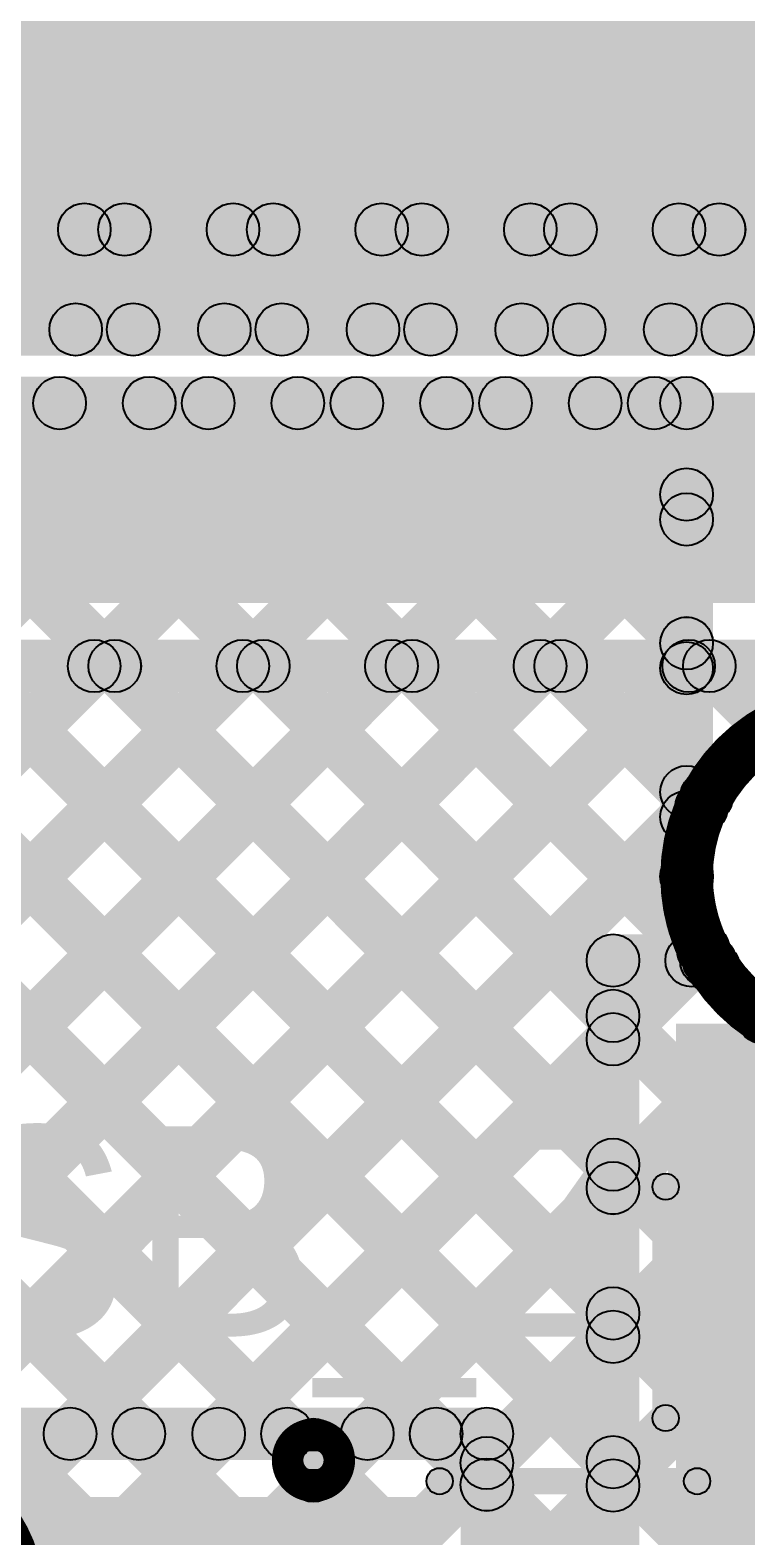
# Model space of a CAD drawing. Header units: millimetres. Extents: x -0.08 to 5.25, y -0.08 to 2.73.
# Drawn here: x 2.3501 to 2.4863, y 1.4366 to 1.7229 of the extents above; entities that cross this region are included whole.
import ezdxf

# ---------------------------------------------------------------- set-up
doc = ezdxf.new("R2010")
doc.units = ezdxf.units.MM
doc.header["$MEASUREMENT"] = 0
for name, color, linetype in [('BottomLayer', 5, 'Continuous'), ('TopLayer', 1, 'Continuous'), ('TopOverlay', 2, 'Continuous'), ('TopPaste', 8, 'Continuous'), ('TopSolder', 216, 'Continuous')]:
    doc.layers.add(name, color=color, linetype=linetype)

# ---------------------------------------------------------------- blocks, each defined once
blk = doc.blocks.new('SOT23_3_32')
at = {"layer": 'TopLayer'}
for points in [[(0.01574, 0.02657), (-0.01575, 0.02657), (-0.01575, 0.05807), (0.01574, 0.05807)], [(-0.02166, -0.05807), (-0.05316, -0.05807), (-0.05316, -0.02657), (-0.02166, -0.02657)], [(0.05314, -0.05807), (0.02165, -0.05807), (0.02165, -0.02657), (0.05314, -0.02657)]]:
    blk.add_hatch(color=1, dxfattribs=at).paths.add_polyline_path(points)
at = {"layer": 'TopOverlay'}
h = blk.add_hatch(color=2, dxfattribs=at)
edge = h.paths.add_edge_path()
edge.add_arc((-0.06101, 0.029), 0.0025, 0, 360)
h = blk.add_hatch(color=2, dxfattribs=at)
edge = h.paths.add_edge_path()
edge.add_arc((-0.06101, 0.029), 0.0025, 0, 360)
for points in [[(-0.02601, 0.0315), (-0.02601, 0.0265), (-0.06101, 0.0265), (-0.06101, 0.0315)], [(0.06099, 0.0315), (0.06099, 0.0265), (0.02599, 0.0265), (0.02599, 0.0315)], [(-0.05851, -0.02), (-0.06351, -0.02), (-0.06351, 0.029), (-0.05851, 0.029)], [(0.06349, -0.02), (0.05849, -0.02), (0.05849, 0.029), (0.06349, 0.029)], [(0.01099, -0.0265), (0.01099, -0.0315), (-0.01101, -0.0315), (-0.01101, -0.0265)]]:
    blk.add_hatch(color=2, dxfattribs=at).paths.add_polyline_path(points)
h = blk.add_hatch(color=2, dxfattribs=at)
edge = h.paths.add_edge_path()
edge.add_arc((-0.02601, 0.029), 0.0025, 0, 360)
h = blk.add_hatch(color=2, dxfattribs=at)
edge = h.paths.add_edge_path()
edge.add_arc((0.02599, 0.029), 0.0025, 0, 360)
h = blk.add_hatch(color=2, dxfattribs=at)
edge = h.paths.add_edge_path()
edge.add_arc((0.06099, 0.029), 0.0025, 0, 360)
h = blk.add_hatch(color=2, dxfattribs=at)
edge = h.paths.add_edge_path()
edge.add_arc((0.06099, 0.029), 0.0025, 0, 360)
h = blk.add_hatch(color=2, dxfattribs=at)
edge = h.paths.add_edge_path()
edge.add_arc((-0.06101, -0.02), 0.0025, 0, 360)
h = blk.add_hatch(color=2, dxfattribs=at)
edge = h.paths.add_edge_path()
edge.add_arc((0.06099, -0.02), 0.0025, 0, 360)
h = blk.add_hatch(color=2, dxfattribs=at)
edge = h.paths.add_edge_path()
edge.add_arc((-0.01101, -0.029), 0.0025, 0, 360)
h = blk.add_hatch(color=2, dxfattribs=at)
edge = h.paths.add_edge_path()
edge.add_arc((0.01099, -0.029), 0.0025, 0, 360)
h = blk.add_hatch(color=2, dxfattribs=at)
edge = h.paths.add_edge_path()
edge.add_arc((-0.068, -0.044), 0.00492, 0, 360)
h = blk.add_hatch(color=2, dxfattribs=at)
edge = h.paths.add_edge_path()
edge.add_arc((-0.062, -0.044), 0.00492, 0, 360)
at = {"layer": 'TopPaste'}
for points in [[(0.01574, 0.02657), (-0.01575, 0.02657), (-0.01575, 0.05807), (0.01574, 0.05807)], [(-0.02166, -0.05807), (-0.05316, -0.05807), (-0.05316, -0.02657), (-0.02166, -0.02657)], [(0.05314, -0.05807), (0.02165, -0.05807), (0.02165, -0.02657), (0.05314, -0.02657)]]:
    blk.add_hatch(color=8, dxfattribs=at).paths.add_polyline_path(points)
at = {"layer": 'TopSolder'}
for points in [[(0.01974, 0.02257), (-0.01975, 0.02257), (-0.01975, 0.06207), (0.01974, 0.06207)], [(-0.01766, -0.06207), (-0.05716, -0.06207), (-0.05716, -0.02257), (-0.01766, -0.02257)], [(0.05714, -0.06207), (0.01765, -0.06207), (0.01765, -0.02257), (0.05714, -0.02257)]]:
    blk.add_hatch(color=216, dxfattribs=at).paths.add_polyline_path(points)
at = {"layer": 'TopOverlay', "const_width": 0.00984}
blk.add_lwpolyline([(-0.062, -0.044, 1), (-0.068, -0.044, 1)], format="xyb", close=True, dxfattribs=at)
at = {"layer": 'TopOverlay'}
for centre, radius in [((-0.06101, 0.029), 0.0025), ((-0.06101, 0.029), 0.0025), ((-0.02601, 0.029), 0.0025), ((0.02599, 0.029), 0.0025), ((0.06099, 0.029), 0.0025), ((0.06099, 0.029), 0.0025), ((-0.06101, -0.02), 0.0025), ((0.06099, -0.02), 0.0025), ((-0.01101, -0.029), 0.0025), ((0.01099, -0.029), 0.0025), ((-0.068, -0.044), 0.00492), ((-0.062, -0.044), 0.00492)]:
    blk.add_circle(centre, radius, dxfattribs=at)
blk = doc.blocks.new('S______B______50')
at = {"layer": 'TopLayer'}
for points in [[(-0.045, -0.0175), (-0.045, 0.0175), (-0.015, 0.0175), (-0.015, -0.0175)], [(0.015, -0.0175), (0.015, 0.0175), (0.045, 0.0175), (0.045, -0.0175)]]:
    blk.add_hatch(color=1, dxfattribs=at).paths.add_polyline_path(points)
at = {"layer": 'TopOverlay'}
h = blk.add_hatch(color=2, dxfattribs=at)
edge = h.paths.add_edge_path()
edge.add_arc((-0.05, 0.022), 0.0025, 0, 360)
h = blk.add_hatch(color=2, dxfattribs=at)
edge = h.paths.add_edge_path()
edge.add_arc((-0.05, 0.022), 0.0025, 0, 360)
for points in [[(0.05, 0.0245), (0.05, 0.0195), (-0.05, 0.0195), (-0.05, 0.0245)], [(-0.0525, 0.022), (-0.0475, 0.022), (-0.0475, -0.022), (-0.0525, -0.022)], [(0.0475, 0.022), (0.0525, 0.022), (0.0525, -0.022), (0.0475, -0.022)], [(0.05, -0.0195), (0.05, -0.0245), (-0.05, -0.0245), (-0.05, -0.0195)]]:
    blk.add_hatch(color=2, dxfattribs=at).paths.add_polyline_path(points)
h = blk.add_hatch(color=2, dxfattribs=at)
edge = h.paths.add_edge_path()
edge.add_arc((0.05, 0.022), 0.0025, 0, 360)
h = blk.add_hatch(color=2, dxfattribs=at)
edge = h.paths.add_edge_path()
edge.add_arc((0.05, 0.022), 0.0025, 0, 360)
h = blk.add_hatch(color=2, dxfattribs=at)
edge = h.paths.add_edge_path()
edge.add_arc((-0.05, -0.022), 0.0025, 0, 360)
h = blk.add_hatch(color=2, dxfattribs=at)
edge = h.paths.add_edge_path()
edge.add_arc((-0.05, -0.022), 0.0025, 0, 360)
h = blk.add_hatch(color=2, dxfattribs=at)
edge = h.paths.add_edge_path()
edge.add_arc((0.05, -0.022), 0.0025, 0, 360)
h = blk.add_hatch(color=2, dxfattribs=at)
edge = h.paths.add_edge_path()
edge.add_arc((0.05, -0.022), 0.0025, 0, 360)
at = {"layer": 'TopPaste'}
for points in [[(-0.045, -0.0175), (-0.045, 0.0175), (-0.015, 0.0175), (-0.015, -0.0175)], [(0.015, -0.0175), (0.015, 0.0175), (0.045, 0.0175), (0.045, -0.0175)]]:
    blk.add_hatch(color=8, dxfattribs=at).paths.add_polyline_path(points)
at = {"layer": 'TopSolder'}
for points in [[(-0.049, -0.0215), (-0.049, 0.0215), (-0.011, 0.0215), (-0.011, -0.0215)], [(0.011, -0.0215), (0.011, 0.0215), (0.049, 0.0215), (0.049, -0.0215)]]:
    blk.add_hatch(color=216, dxfattribs=at).paths.add_polyline_path(points)
at = {"layer": 'TopOverlay'}
for centre in [(-0.05, 0.022), (-0.05, 0.022), (0.05, 0.022), (0.05, 0.022), (-0.05, -0.022), (-0.05, -0.022), (0.05, -0.022), (0.05, -0.022)]:
    blk.add_circle(centre, 0.0025, dxfattribs=at)

msp = doc.modelspace()

# ---------------------------------------------------------------- hatches: boundary and pattern name
at = {"layer": 'BottomLayer'}
for points in [[(2.042, 1.697), (2.042, 1.737), (3.444, 1.737), (3.444, 1.697)], [(2.05525, 1.68), (2.05525, 1.69), (3.43075, 1.69), (3.43075, 1.68)], [(2.05525, 1.68), (2.05525, 1.69), (3.43075, 1.69), (3.43075, 1.68)], [(2.33622, 1.68146), (2.34329, 1.68854), (2.36229, 1.66954), (2.35522, 1.66246)], [(2.33622, 1.68146), (2.34329, 1.68854), (2.36229, 1.66954), (2.35522, 1.66246)], [(2.34495, 1.66246), (2.33788, 1.66954), (2.35688, 1.68854), (2.36395, 1.68146)], [(2.34495, 1.66246), (2.33788, 1.66954), (2.35688, 1.68854), (2.36395, 1.68146)], [(2.3645, 1.68146), (2.37157, 1.68854), (2.39057, 1.66954), (2.3835, 1.66246)], [(2.36451, 1.68146), (2.37158, 1.68854), (2.39058, 1.66954), (2.38351, 1.66246)], [(2.37323, 1.66246), (2.36616, 1.66954), (2.38516, 1.68854), (2.39223, 1.68146)], [(2.37323, 1.66246), (2.36616, 1.66954), (2.38516, 1.68854), (2.39223, 1.68146)], [(2.39279, 1.68146), (2.39986, 1.68854), (2.41886, 1.66954), (2.41179, 1.66246)], [(2.39279, 1.68146), (2.39986, 1.68854), (2.41886, 1.66954), (2.41179, 1.66246)], [(2.40152, 1.66246), (2.39444, 1.66954), (2.41344, 1.68854), (2.42052, 1.68146)], [(2.40152, 1.66246), (2.39445, 1.66954), (2.41345, 1.68854), (2.42052, 1.68146)], [(2.42107, 1.68146), (2.42815, 1.68854), (2.44715, 1.66954), (2.44007, 1.66246)], [(2.42107, 1.68146), (2.42814, 1.68854), (2.44714, 1.66954), (2.44007, 1.66246)], [(2.4298, 1.66246), (2.42273, 1.66954), (2.44173, 1.68854), (2.4488, 1.68146)], [(2.4298, 1.66246), (2.42273, 1.66954), (2.44173, 1.68854), (2.4488, 1.68146)], [(2.44936, 1.68146), (2.45643, 1.68854), (2.47543, 1.66954), (2.46836, 1.66246)], [(2.44936, 1.68146), (2.45643, 1.68854), (2.47543, 1.66954), (2.46836, 1.66246)], [(2.45808, 1.66246), (2.45101, 1.66954), (2.47001, 1.68854), (2.47708, 1.68146)], [(2.45808, 1.66246), (2.45101, 1.66954), (2.47001, 1.68854), (2.47708, 1.68146)], [(2.47764, 1.68146), (2.48471, 1.68854), (2.50371, 1.66954), (2.49664, 1.66246)], [(2.47764, 1.68146), (2.48471, 1.68854), (2.50371, 1.66954), (2.49664, 1.66246)], [(2.48637, 1.66246), (2.4793, 1.66954), (2.4983, 1.68854), (2.50537, 1.68146)], [(2.48637, 1.66246), (2.4793, 1.66954), (2.4983, 1.68854), (2.50537, 1.68146)], [(2.1, 1.661), (2.1, 1.671), (3.414, 1.671), (3.414, 1.661)], [(2.1, 1.661), (2.1, 1.671), (3.414, 1.671), (3.414, 1.661)], [(2.1, 1.614), (2.1, 1.654), (3.414, 1.654), (3.414, 1.614)], [(2.1, 1.597), (2.1, 1.607), (3.40075, 1.607), (3.40075, 1.597)], [(2.1, 1.597), (2.1, 1.607), (3.40075, 1.607), (3.40075, 1.597)], [(2.19295, 1.59846), (2.20002, 1.60554), (3.39495, 0.4106), (3.38788, 0.40353)], [(2.19295, 1.59846), (2.20002, 1.60554), (3.39495, 0.4106), (3.38788, 0.40353)], [(2.2118, 1.44446), (2.20473, 1.45154), (2.35873, 1.60554), (2.3658, 1.59846)], [(2.2118, 1.44446), (2.20473, 1.45154), (2.35873, 1.60554), (2.3658, 1.59846)], [(2.22123, 1.59846), (2.2283, 1.60554), (2.68754, 1.1463), (2.68046, 1.13923)], [(2.22123, 1.59846), (2.2283, 1.60554), (2.68754, 1.1463), (2.68046, 1.13923)], [(2.24008, 1.44446), (2.23301, 1.45154), (2.38701, 1.60554), (2.39408, 1.59846)], [(2.24008, 1.44446), (2.23301, 1.45154), (2.38701, 1.60554), (2.39408, 1.59846)], [(2.24951, 1.59846), (2.25658, 1.60554), (2.68754, 1.17458), (2.68046, 1.16751)], [(2.24952, 1.59846), (2.25659, 1.60554), (2.68754, 1.17459), (2.68046, 1.16752)], [(2.26837, 1.44446), (2.2613, 1.45154), (2.4153, 1.60554), (2.42237, 1.59846)], [(2.26837, 1.44446), (2.2613, 1.45154), (2.4153, 1.60554), (2.42237, 1.59846)], [(2.2778, 1.59846), (2.28487, 1.60554), (2.68754, 1.20287), (2.68046, 1.1958)], [(2.2778, 1.59846), (2.28487, 1.60554), (2.68754, 1.20287), (2.68046, 1.1958)], [(2.29665, 1.44446), (2.28958, 1.45154), (2.44358, 1.60554), (2.45065, 1.59846)], [(2.29665, 1.44446), (2.28958, 1.45154), (2.44358, 1.60554), (2.45065, 1.59846)], [(2.30608, 1.59846), (2.31316, 1.60554), (2.68754, 1.23116), (2.68046, 1.22408)], [(2.30608, 1.59846), (2.31315, 1.60554), (2.68754, 1.23115), (2.68046, 1.22408)], [(2.32568, 1.4452), (2.3186, 1.45227), (2.47187, 1.60554), (2.47894, 1.59846)], [(2.32568, 1.4452), (2.3186, 1.45227), (2.47187, 1.60554), (2.47894, 1.59846)], [(2.33436, 1.59846), (2.34144, 1.60554), (2.68754, 1.25944), (2.68046, 1.25236)], [(2.33437, 1.59846), (2.34144, 1.60554), (2.68754, 1.25944), (2.68046, 1.25237)], [(2.36265, 1.59846), (2.36972, 1.60554), (2.68754, 1.28772), (2.68046, 1.28065)], [(2.36265, 1.59846), (2.36972, 1.60554), (2.68754, 1.28772), (2.68046, 1.28065)], [(2.39093, 1.59846), (2.398, 1.60554), (2.68754, 1.316), (2.68046, 1.30893)], [(2.39094, 1.59846), (2.39801, 1.60554), (2.68754, 1.31601), (2.68046, 1.30894)], [(2.41922, 1.59846), (2.42629, 1.60554), (2.48366, 1.54817), (2.47658, 1.5411)], [(2.41922, 1.59846), (2.42629, 1.60554), (2.48366, 1.54816), (2.47659, 1.54109)], [(2.4475, 1.59846), (2.45457, 1.60554), (2.48138, 1.57873), (2.47431, 1.57166)], [(2.44751, 1.59846), (2.45458, 1.60554), (2.48138, 1.57873), (2.47431, 1.57166)], [(2.47579, 1.59846), (2.48286, 1.60554), (2.49493, 1.59347), (2.48786, 1.5864)], [(2.47579, 1.59846), (2.48286, 1.60554), (2.49492, 1.59347), (2.48785, 1.5864)], [(2.34566, 1.4369), (2.33859, 1.44398), (2.47525, 1.58064), (2.48232, 1.57356)], [(2.34566, 1.4369), (2.33859, 1.44398), (2.47525, 1.58064), (2.48232, 1.57357)], [(2.34963, 1.41259), (2.34256, 1.41966), (2.47461, 1.55171), (2.48168, 1.54464)], [(2.34963, 1.41259), (2.34256, 1.41966), (2.47461, 1.55171), (2.48168, 1.54464)], [(2.48609, 1.53159), (2.49316, 1.53866), (2.68754, 1.34429), (2.68046, 1.33722)], [(2.4861, 1.53158), (2.49317, 1.53866), (2.68754, 1.34429), (2.68046, 1.33722)], [(1.84291, 0.87759), (1.83584, 0.88466), (2.48846, 1.53727), (2.49553, 1.5302)], [(1.84291, 0.87759), (1.83584, 0.88466), (2.48846, 1.53727), (2.49553, 1.5302)], [(1.84291, 0.82102), (1.83584, 0.82809), (2.54129, 1.53354), (2.54836, 1.52646)], [(1.84291, 0.8493), (1.83584, 0.85637), (2.513, 1.53354), (2.52007, 1.52646)], [(1.84291, 0.79273), (1.83584, 0.79981), (2.56957, 1.53354), (2.57664, 1.52646)], [(1.84291, 0.79274), (1.83584, 0.79981), (2.56957, 1.53354), (2.57664, 1.52646)], [(1.84291, 0.82102), (1.83584, 0.82809), (2.54129, 1.53354), (2.54836, 1.52646)], [(1.84291, 0.8493), (1.83584, 0.85637), (2.513, 1.53354), (2.52007, 1.52646)]]:
    msp.add_hatch(color=5, dxfattribs=at).paths.add_polyline_path(points)
h = msp.add_hatch(color=5, dxfattribs=at)
edge = h.paths.add_edge_path()
edge.add_arc((2.36041, 1.685), 0.005, 0, 360)
h = msp.add_hatch(color=5, dxfattribs=at)
edge = h.paths.add_edge_path()
edge.add_arc((2.36041, 1.685), 0.005, 0, 360)
h = msp.add_hatch(color=5, dxfattribs=at)
edge = h.paths.add_edge_path()
edge.add_arc((2.36804, 1.685), 0.005, 0, 360)
h = msp.add_hatch(color=5, dxfattribs=at)
edge = h.paths.add_edge_path()
edge.add_arc((2.36804, 1.685), 0.005, 0, 360)
h = msp.add_hatch(color=5, dxfattribs=at)
edge = h.paths.add_edge_path()
edge.add_arc((2.3887, 1.685), 0.005, 0, 360)
h = msp.add_hatch(color=5, dxfattribs=at)
edge = h.paths.add_edge_path()
edge.add_arc((2.3887, 1.685), 0.005, 0, 360)
h = msp.add_hatch(color=5, dxfattribs=at)
edge = h.paths.add_edge_path()
edge.add_arc((2.39633, 1.685), 0.005, 0, 360)
h = msp.add_hatch(color=5, dxfattribs=at)
edge = h.paths.add_edge_path()
edge.add_arc((2.39632, 1.685), 0.005, 0, 360)
h = msp.add_hatch(color=5, dxfattribs=at)
edge = h.paths.add_edge_path()
edge.add_arc((2.41698, 1.685), 0.005, 0, 360)
h = msp.add_hatch(color=5, dxfattribs=at)
edge = h.paths.add_edge_path()
edge.add_arc((2.41698, 1.685), 0.005, 0, 360)
h = msp.add_hatch(color=5, dxfattribs=at)
edge = h.paths.add_edge_path()
edge.add_arc((2.42461, 1.685), 0.005, 0, 360)
h = msp.add_hatch(color=5, dxfattribs=at)
edge = h.paths.add_edge_path()
edge.add_arc((2.42461, 1.685), 0.005, 0, 360)
h = msp.add_hatch(color=5, dxfattribs=at)
edge = h.paths.add_edge_path()
edge.add_arc((2.44527, 1.685), 0.005, 0, 360)
h = msp.add_hatch(color=5, dxfattribs=at)
edge = h.paths.add_edge_path()
edge.add_arc((2.44526, 1.685), 0.005, 0, 360)
h = msp.add_hatch(color=5, dxfattribs=at)
edge = h.paths.add_edge_path()
edge.add_arc((2.45289, 1.685), 0.005, 0, 360)
h = msp.add_hatch(color=5, dxfattribs=at)
edge = h.paths.add_edge_path()
edge.add_arc((2.45289, 1.685), 0.005, 0, 360)
h = msp.add_hatch(color=5, dxfattribs=at)
edge = h.paths.add_edge_path()
edge.add_arc((2.47355, 1.685), 0.005, 0, 360)
h = msp.add_hatch(color=5, dxfattribs=at)
edge = h.paths.add_edge_path()
edge.add_arc((2.47355, 1.685), 0.005, 0, 360)
h = msp.add_hatch(color=5, dxfattribs=at)
edge = h.paths.add_edge_path()
edge.add_arc((2.48117, 1.685), 0.005, 0, 360)
h = msp.add_hatch(color=5, dxfattribs=at)
edge = h.paths.add_edge_path()
edge.add_arc((2.48118, 1.685), 0.005, 0, 360)
h = msp.add_hatch(color=5, dxfattribs=at)
edge = h.paths.add_edge_path()
edge.add_arc((2.35875, 1.666), 0.005, 0, 360)
h = msp.add_hatch(color=5, dxfattribs=at)
edge = h.paths.add_edge_path()
edge.add_arc((2.35876, 1.666), 0.005, 0, 360)
h = msp.add_hatch(color=5, dxfattribs=at)
edge = h.paths.add_edge_path()
edge.add_arc((2.3697, 1.666), 0.005, 0, 360)
h = msp.add_hatch(color=5, dxfattribs=at)
edge = h.paths.add_edge_path()
edge.add_arc((2.3697, 1.666), 0.005, 0, 360)
h = msp.add_hatch(color=5, dxfattribs=at)
edge = h.paths.add_edge_path()
edge.add_arc((2.38704, 1.666), 0.005, 0, 360)
h = msp.add_hatch(color=5, dxfattribs=at)
edge = h.paths.add_edge_path()
edge.add_arc((2.38704, 1.666), 0.005, 0, 360)
h = msp.add_hatch(color=5, dxfattribs=at)
edge = h.paths.add_edge_path()
edge.add_arc((2.39798, 1.666), 0.005, 0, 360)
h = msp.add_hatch(color=5, dxfattribs=at)
edge = h.paths.add_edge_path()
edge.add_arc((2.39798, 1.666), 0.005, 0, 360)
h = msp.add_hatch(color=5, dxfattribs=at)
edge = h.paths.add_edge_path()
edge.add_arc((2.41533, 1.666), 0.005, 0, 360)
h = msp.add_hatch(color=5, dxfattribs=at)
edge = h.paths.add_edge_path()
edge.add_arc((2.41532, 1.666), 0.005, 0, 360)
h = msp.add_hatch(color=5, dxfattribs=at)
edge = h.paths.add_edge_path()
edge.add_arc((2.42626, 1.666), 0.005, 0, 360)
h = msp.add_hatch(color=5, dxfattribs=at)
edge = h.paths.add_edge_path()
edge.add_arc((2.42626, 1.666), 0.005, 0, 360)
h = msp.add_hatch(color=5, dxfattribs=at)
edge = h.paths.add_edge_path()
edge.add_arc((2.44361, 1.666), 0.005, 0, 360)
h = msp.add_hatch(color=5, dxfattribs=at)
edge = h.paths.add_edge_path()
edge.add_arc((2.44361, 1.666), 0.005, 0, 360)
h = msp.add_hatch(color=5, dxfattribs=at)
edge = h.paths.add_edge_path()
edge.add_arc((2.45455, 1.666), 0.005, 0, 360)
h = msp.add_hatch(color=5, dxfattribs=at)
edge = h.paths.add_edge_path()
edge.add_arc((2.45455, 1.666), 0.005, 0, 360)
h = msp.add_hatch(color=5, dxfattribs=at)
edge = h.paths.add_edge_path()
edge.add_arc((2.47189, 1.666), 0.005, 0, 360)
h = msp.add_hatch(color=5, dxfattribs=at)
edge = h.paths.add_edge_path()
edge.add_arc((2.47189, 1.666), 0.005, 0, 360)
h = msp.add_hatch(color=5, dxfattribs=at)
edge = h.paths.add_edge_path()
edge.add_arc((2.48283, 1.666), 0.005, 0, 360)
h = msp.add_hatch(color=5, dxfattribs=at)
edge = h.paths.add_edge_path()
edge.add_arc((2.48283, 1.666), 0.005, 0, 360)
h = msp.add_hatch(color=5, dxfattribs=at)
edge = h.paths.add_edge_path()
edge.add_arc((2.36226, 1.602), 0.005, 0, 360)
h = msp.add_hatch(color=5, dxfattribs=at)
edge = h.paths.add_edge_path()
edge.add_arc((2.36226, 1.602), 0.005, 0, 360)
h = msp.add_hatch(color=5, dxfattribs=at)
edge = h.paths.add_edge_path()
edge.add_arc((2.36618, 1.602), 0.005, 0, 360)
h = msp.add_hatch(color=5, dxfattribs=at)
edge = h.paths.add_edge_path()
edge.add_arc((2.36619, 1.602), 0.005, 0, 360)
h = msp.add_hatch(color=5, dxfattribs=at)
edge = h.paths.add_edge_path()
edge.add_arc((2.39055, 1.602), 0.005, 0, 360)
h = msp.add_hatch(color=5, dxfattribs=at)
edge = h.paths.add_edge_path()
edge.add_arc((2.39055, 1.602), 0.005, 0, 360)
h = msp.add_hatch(color=5, dxfattribs=at)
edge = h.paths.add_edge_path()
edge.add_arc((2.39447, 1.602), 0.005, 0, 360)
h = msp.add_hatch(color=5, dxfattribs=at)
edge = h.paths.add_edge_path()
edge.add_arc((2.39447, 1.602), 0.005, 0, 360)
h = msp.add_hatch(color=5, dxfattribs=at)
edge = h.paths.add_edge_path()
edge.add_arc((2.41883, 1.602), 0.005, 0, 360)
h = msp.add_hatch(color=5, dxfattribs=at)
edge = h.paths.add_edge_path()
edge.add_arc((2.41883, 1.602), 0.005, 0, 360)
h = msp.add_hatch(color=5, dxfattribs=at)
edge = h.paths.add_edge_path()
edge.add_arc((2.42275, 1.602), 0.005, 0, 360)
h = msp.add_hatch(color=5, dxfattribs=at)
edge = h.paths.add_edge_path()
edge.add_arc((2.42276, 1.602), 0.005, 0, 360)
h = msp.add_hatch(color=5, dxfattribs=at)
edge = h.paths.add_edge_path()
edge.add_arc((2.44712, 1.602), 0.005, 0, 360)
h = msp.add_hatch(color=5, dxfattribs=at)
edge = h.paths.add_edge_path()
edge.add_arc((2.44712, 1.602), 0.005, 0, 360)
h = msp.add_hatch(color=5, dxfattribs=at)
edge = h.paths.add_edge_path()
edge.add_arc((2.45104, 1.602), 0.005, 0, 360)
h = msp.add_hatch(color=5, dxfattribs=at)
edge = h.paths.add_edge_path()
edge.add_arc((2.45104, 1.602), 0.005, 0, 360)
h = msp.add_hatch(color=5, dxfattribs=at)
edge = h.paths.add_edge_path()
edge.add_arc((2.4754, 1.602), 0.005, 0, 360)
h = msp.add_hatch(color=5, dxfattribs=at)
edge = h.paths.add_edge_path()
edge.add_arc((2.4754, 1.602), 0.005, 0, 360)
h = msp.add_hatch(color=5, dxfattribs=at)
edge = h.paths.add_edge_path()
edge.add_arc((2.47933, 1.602), 0.005, 0, 360)
h = msp.add_hatch(color=5, dxfattribs=at)
edge = h.paths.add_edge_path()
edge.add_arc((2.47932, 1.602), 0.005, 0, 360)
h = msp.add_hatch(color=5, dxfattribs=at)
edge = h.paths.add_edge_path()
edge.add_arc((2.47879, 1.5771), 0.005, 0, 360)
h = msp.add_hatch(color=5, dxfattribs=at)
edge = h.paths.add_edge_path()
edge.add_arc((2.47879, 1.5771), 0.005, 0, 360)
h = msp.add_hatch(color=5, dxfattribs=at)
edge = h.paths.add_edge_path()
edge.add_arc((2.47785, 1.57519), 0.005, 0, 360)
h = msp.add_hatch(color=5, dxfattribs=at)
edge = h.paths.add_edge_path()
edge.add_arc((2.47785, 1.57519), 0.005, 0, 360)
h = msp.add_hatch(color=5, dxfattribs=at)
edge = h.paths.add_edge_path()
edge.add_arc((2.47814, 1.54817), 0.005, 0, 360)
h = msp.add_hatch(color=5, dxfattribs=at)
edge = h.paths.add_edge_path()
edge.add_arc((2.47814, 1.54817), 0.005, 0, 360)
h = msp.add_hatch(color=5, dxfattribs=at)
edge = h.paths.add_edge_path()
edge.add_arc((2.48012, 1.54464), 0.005, 0, 360)
h = msp.add_hatch(color=5, dxfattribs=at)
edge = h.paths.add_edge_path()
edge.add_arc((2.48013, 1.54463), 0.005, 0, 360)
h = msp.add_hatch(color=5, dxfattribs=at)
edge = h.paths.add_edge_path()
edge.add_arc((2.48963, 1.53513), 0.005, 0, 360)
h = msp.add_hatch(color=5, dxfattribs=at)
edge = h.paths.add_edge_path()
edge.add_arc((2.48964, 1.53512), 0.005, 0, 360)
at = {"layer": 'TopLayer'}
for points in [[(1.929, 1.664), (2.527, 1.664), (2.527, 2.04718), (1.929, 2.04718)], [(2.12646, 1.647), (2.12646, 1.657), (2.475, 1.657), (2.475, 1.647)], [(2.12646, 1.647), (2.12646, 1.657), (2.475, 1.657), (2.475, 1.647)], [(2.15954, 1.44877), (2.15246, 1.45584), (2.35216, 1.65554), (2.35923, 1.64846)], [(2.15954, 1.42048), (2.15246, 1.42755), (2.38045, 1.65554), (2.38752, 1.64846)], [(2.15954, 1.44877), (2.15246, 1.45584), (2.35216, 1.65554), (2.35923, 1.64846)], [(2.15954, 1.42048), (2.15246, 1.42756), (2.38044, 1.65554), (2.38752, 1.64846)], [(2.1688, 1.40146), (2.16173, 1.40854), (2.40873, 1.65554), (2.4158, 1.64846)], [(2.1688, 1.40146), (2.16173, 1.40854), (2.40873, 1.65554), (2.4158, 1.64846)], [(2.17123, 1.64846), (2.1783, 1.65554), (2.3743, 1.45954), (2.36723, 1.45246)], [(2.17123, 1.64846), (2.1783, 1.65554), (2.3743, 1.45954), (2.36723, 1.45246)], [(2.19708, 1.40146), (2.19001, 1.40854), (2.43701, 1.65554), (2.44408, 1.64846)], [(2.19708, 1.40146), (2.19001, 1.40854), (2.43701, 1.65554), (2.44408, 1.64846)], [(2.19951, 1.64846), (2.20658, 1.65554), (2.40258, 1.45954), (2.39551, 1.45246)], [(2.19952, 1.64846), (2.20659, 1.65554), (2.40259, 1.45954), (2.39552, 1.45246)], [(2.2278, 1.64846), (2.23487, 1.65554), (2.43087, 1.45954), (2.4238, 1.45246)], [(2.2278, 1.64846), (2.23487, 1.65554), (2.43087, 1.45954), (2.4238, 1.45246)], [(2.25608, 1.64846), (2.26316, 1.65554), (2.46454, 1.45416), (2.45746, 1.44708)], [(2.25608, 1.64846), (2.26315, 1.65554), (2.46454, 1.45415), (2.45746, 1.44708)], [(2.27637, 1.45246), (2.2693, 1.45954), (2.4653, 1.65554), (2.47237, 1.64846)], [(2.27637, 1.45246), (2.2693, 1.45954), (2.4653, 1.65554), (2.47237, 1.64846)], [(2.28436, 1.64846), (2.29144, 1.65554), (2.46454, 1.48244), (2.45746, 1.47536)], [(2.28437, 1.64846), (2.29144, 1.65554), (2.46454, 1.48244), (2.45746, 1.47537)], [(2.31265, 1.64846), (2.31972, 1.65554), (2.46454, 1.51072), (2.45746, 1.50365)], [(2.31265, 1.64846), (2.31972, 1.65554), (2.46454, 1.51072), (2.45746, 1.50365)], [(2.34093, 1.64846), (2.348, 1.65554), (2.46454, 1.539), (2.45746, 1.53193)], [(2.34094, 1.64846), (2.34801, 1.65554), (2.46454, 1.53901), (2.45746, 1.53194)], [(2.36922, 1.64846), (2.37629, 1.65554), (2.48229, 1.54954), (2.47522, 1.54246)], [(2.36922, 1.64846), (2.37629, 1.65554), (2.48229, 1.54954), (2.47522, 1.54246)], [(2.3975, 1.64846), (2.40457, 1.65554), (2.47854, 1.58157), (2.47146, 1.5745)], [(2.39751, 1.64846), (2.40458, 1.65554), (2.47854, 1.58158), (2.47146, 1.57451)], [(2.42579, 1.64846), (2.43286, 1.65554), (2.47854, 1.60986), (2.47146, 1.60279)], [(2.42579, 1.64846), (2.43286, 1.65554), (2.47854, 1.60986), (2.47146, 1.60279)], [(2.45407, 1.64846), (2.46115, 1.65554), (2.47854, 1.63815), (2.47146, 1.63107)], [(2.45407, 1.64846), (2.46114, 1.65554), (2.47854, 1.63814), (2.47146, 1.63107)], [(2.48, 1.562), (2.47, 1.562), (2.47, 1.652), (2.48, 1.652)], [(2.48, 1.562), (2.47, 1.562), (2.47, 1.652), (2.48, 1.652)], [(2.30465, 1.45246), (2.29758, 1.45954), (2.47146, 1.63342), (2.47854, 1.62635)], [(2.30465, 1.45246), (2.29758, 1.45954), (2.47146, 1.63342), (2.47854, 1.62635)], [(2.33294, 1.45246), (2.32587, 1.45954), (2.47146, 1.60513), (2.47854, 1.59806)], [(2.33294, 1.45246), (2.32587, 1.45954), (2.47146, 1.60513), (2.47854, 1.59806)], [(2.36122, 1.45246), (2.35415, 1.45954), (2.47146, 1.57685), (2.47854, 1.56978)], [(2.36122, 1.45246), (2.35415, 1.45954), (2.47146, 1.57685), (2.47854, 1.56978)], [(2.461, 1.541), (2.461, 1.551), (2.47929, 1.551), (2.47929, 1.541)], [(2.461, 1.541), (2.461, 1.551), (2.47929, 1.551), (2.47929, 1.541)], [(2.47951, 1.54246), (2.47243, 1.54954), (2.47461, 1.55171), (2.48168, 1.54464)], [(2.47951, 1.54246), (2.47244, 1.54954), (2.47461, 1.55171), (2.48168, 1.54464)], [(2.466, 1.357), (2.456, 1.357), (2.456, 1.546), (2.466, 1.546)], [(2.466, 1.357), (2.456, 1.357), (2.456, 1.546), (2.466, 1.546)], [(2.38951, 1.45246), (2.38243, 1.45954), (2.45746, 1.53457), (2.46454, 1.52749)], [(2.38951, 1.45246), (2.38244, 1.45954), (2.45746, 1.53456), (2.46454, 1.52749)], [(2.473, 1.369), (2.509, 1.369), (2.509, 1.534), (2.473, 1.534)], [(2.41779, 1.45246), (2.41072, 1.45954), (2.45746, 1.50628), (2.46454, 1.49921)], [(2.41779, 1.45246), (2.41072, 1.45954), (2.45746, 1.50628), (2.46454, 1.49921)], [(2.44054, 1.44693), (2.43346, 1.454), (2.45746, 1.478), (2.46454, 1.47093)], [(2.44054, 1.44693), (2.43346, 1.454), (2.45746, 1.478), (2.46454, 1.47093)], [(2.272, 1.451), (2.272, 1.461), (2.437, 1.461), (2.437, 1.451)], [(2.272, 1.451), (2.272, 1.461), (2.437, 1.461), (2.437, 1.451)], [(2.442, 1.405), (2.432, 1.405), (2.432, 1.456), (2.442, 1.456)], [(2.442, 1.405), (2.432, 1.405), (2.432, 1.456), (2.442, 1.456)], [(2.43346, 1.4428), (2.44054, 1.44987), (2.46454, 1.42587), (2.45746, 1.4188)], [(2.43346, 1.4428), (2.44054, 1.44987), (2.46454, 1.42587), (2.45746, 1.4188)], [(2.44054, 1.41864), (2.43346, 1.42571), (2.45746, 1.44971), (2.46454, 1.44264)], [(2.44054, 1.41864), (2.43346, 1.42571), (2.45746, 1.44971), (2.46454, 1.44264)], [(2.284, 1.406), (2.425, 1.406), (2.425, 1.444), (2.284, 1.444)]]:
    msp.add_hatch(color=1, dxfattribs=at).paths.add_polyline_path(points)
h = msp.add_hatch(color=1, dxfattribs=at)
edge = h.paths.add_edge_path()
edge.add_arc((2.3557, 1.652), 0.005, 0, 360)
h = msp.add_hatch(color=1, dxfattribs=at)
edge = h.paths.add_edge_path()
edge.add_arc((2.3557, 1.652), 0.005, 0, 360)
h = msp.add_hatch(color=1, dxfattribs=at)
edge = h.paths.add_edge_path()
edge.add_arc((2.37275, 1.652), 0.005, 0, 360)
h = msp.add_hatch(color=1, dxfattribs=at)
edge = h.paths.add_edge_path()
edge.add_arc((2.37276, 1.652), 0.005, 0, 360)
h = msp.add_hatch(color=1, dxfattribs=at)
edge = h.paths.add_edge_path()
edge.add_arc((2.38398, 1.652), 0.005, 0, 360)
h = msp.add_hatch(color=1, dxfattribs=at)
edge = h.paths.add_edge_path()
edge.add_arc((2.38398, 1.652), 0.005, 0, 360)
h = msp.add_hatch(color=1, dxfattribs=at)
edge = h.paths.add_edge_path()
edge.add_arc((2.40104, 1.652), 0.005, 0, 360)
h = msp.add_hatch(color=1, dxfattribs=at)
edge = h.paths.add_edge_path()
edge.add_arc((2.40104, 1.652), 0.005, 0, 360)
h = msp.add_hatch(color=1, dxfattribs=at)
edge = h.paths.add_edge_path()
edge.add_arc((2.41227, 1.652), 0.005, 0, 360)
h = msp.add_hatch(color=1, dxfattribs=at)
edge = h.paths.add_edge_path()
edge.add_arc((2.41226, 1.652), 0.005, 0, 360)
h = msp.add_hatch(color=1, dxfattribs=at)
edge = h.paths.add_edge_path()
edge.add_arc((2.42933, 1.652), 0.005, 0, 360)
h = msp.add_hatch(color=1, dxfattribs=at)
edge = h.paths.add_edge_path()
edge.add_arc((2.42932, 1.652), 0.005, 0, 360)
h = msp.add_hatch(color=1, dxfattribs=at)
edge = h.paths.add_edge_path()
edge.add_arc((2.44055, 1.652), 0.005, 0, 360)
h = msp.add_hatch(color=1, dxfattribs=at)
edge = h.paths.add_edge_path()
edge.add_arc((2.44055, 1.652), 0.005, 0, 360)
h = msp.add_hatch(color=1, dxfattribs=at)
edge = h.paths.add_edge_path()
edge.add_arc((2.45761, 1.652), 0.005, 0, 360)
h = msp.add_hatch(color=1, dxfattribs=at)
edge = h.paths.add_edge_path()
edge.add_arc((2.45761, 1.652), 0.005, 0, 360)
h = msp.add_hatch(color=1, dxfattribs=at)
edge = h.paths.add_edge_path()
edge.add_arc((2.46883, 1.652), 0.005, 0, 360)
h = msp.add_hatch(color=1, dxfattribs=at)
edge = h.paths.add_edge_path()
edge.add_arc((2.46883, 1.652), 0.005, 0, 360)
h = msp.add_hatch(color=1, dxfattribs=at)
edge = h.paths.add_edge_path()
edge.add_arc((2.475, 1.652), 0.005, 0, 360)
h = msp.add_hatch(color=1, dxfattribs=at)
edge = h.paths.add_edge_path()
edge.add_arc((2.475, 1.652), 0.005, 0, 360)
h = msp.add_hatch(color=1, dxfattribs=at)
edge = h.paths.add_edge_path()
edge.add_arc((2.475, 1.652), 0.005, 0, 360)
h = msp.add_hatch(color=1, dxfattribs=at)
edge = h.paths.add_edge_path()
edge.add_arc((2.475, 1.652), 0.005, 0, 360)
h = msp.add_hatch(color=1, dxfattribs=at)
edge = h.paths.add_edge_path()
edge.add_arc((2.475, 1.63461), 0.005, 0, 360)
h = msp.add_hatch(color=1, dxfattribs=at)
edge = h.paths.add_edge_path()
edge.add_arc((2.475, 1.63461), 0.005, 0, 360)
h = msp.add_hatch(color=1, dxfattribs=at)
edge = h.paths.add_edge_path()
edge.add_arc((2.475, 1.62988), 0.005, 0, 360)
h = msp.add_hatch(color=1, dxfattribs=at)
edge = h.paths.add_edge_path()
edge.add_arc((2.475, 1.62988), 0.005, 0, 360)
h = msp.add_hatch(color=1, dxfattribs=at)
edge = h.paths.add_edge_path()
edge.add_arc((2.475, 1.60633), 0.005, 0, 360)
h = msp.add_hatch(color=1, dxfattribs=at)
edge = h.paths.add_edge_path()
edge.add_arc((2.475, 1.60632), 0.005, 0, 360)
h = msp.add_hatch(color=1, dxfattribs=at)
edge = h.paths.add_edge_path()
edge.add_arc((2.475, 1.6016), 0.005, 0, 360)
h = msp.add_hatch(color=1, dxfattribs=at)
edge = h.paths.add_edge_path()
edge.add_arc((2.475, 1.6016), 0.005, 0, 360)
h = msp.add_hatch(color=1, dxfattribs=at)
edge = h.paths.add_edge_path()
edge.add_arc((2.475, 1.57804), 0.005, 0, 360)
h = msp.add_hatch(color=1, dxfattribs=at)
edge = h.paths.add_edge_path()
edge.add_arc((2.475, 1.57804), 0.005, 0, 360)
h = msp.add_hatch(color=1, dxfattribs=at)
edge = h.paths.add_edge_path()
edge.add_arc((2.475, 1.57331), 0.005, 0, 360)
h = msp.add_hatch(color=1, dxfattribs=at)
edge = h.paths.add_edge_path()
edge.add_arc((2.475, 1.57331), 0.005, 0, 360)
h = msp.add_hatch(color=1, dxfattribs=at)
edge = h.paths.add_edge_path()
edge.add_arc((2.475, 1.562), 0.005, 0, 360)
h = msp.add_hatch(color=1, dxfattribs=at)
edge = h.paths.add_edge_path()
edge.add_arc((2.475, 1.562), 0.005, 0, 360)
h = msp.add_hatch(color=1, dxfattribs=at)
edge = h.paths.add_edge_path()
edge.add_arc((2.475, 1.562), 0.005, 0, 360)
h = msp.add_hatch(color=1, dxfattribs=at)
edge = h.paths.add_edge_path()
edge.add_arc((2.475, 1.562), 0.005, 0, 360)
h = msp.add_hatch(color=1, dxfattribs=at)
edge = h.paths.add_edge_path()
edge.add_arc((2.47814, 1.54817), 0.005, 0, 360)
h = msp.add_hatch(color=1, dxfattribs=at)
edge = h.paths.add_edge_path()
edge.add_arc((2.47814, 1.54817), 0.005, 0, 360)
h = msp.add_hatch(color=1, dxfattribs=at)
edge = h.paths.add_edge_path()
edge.add_arc((2.461, 1.546), 0.005, 0, 360)
h = msp.add_hatch(color=1, dxfattribs=at)
edge = h.paths.add_edge_path()
edge.add_arc((2.461, 1.546), 0.005, 0, 360)
h = msp.add_hatch(color=1, dxfattribs=at)
edge = h.paths.add_edge_path()
edge.add_arc((2.461, 1.546), 0.005, 0, 360)
h = msp.add_hatch(color=1, dxfattribs=at)
edge = h.paths.add_edge_path()
edge.add_arc((2.461, 1.546), 0.005, 0, 360)
h = msp.add_hatch(color=1, dxfattribs=at)
edge = h.paths.add_edge_path()
edge.add_arc((2.47597, 1.546), 0.005, 0, 360)
h = msp.add_hatch(color=1, dxfattribs=at)
edge = h.paths.add_edge_path()
edge.add_arc((2.47597, 1.546), 0.005, 0, 360)
h = msp.add_hatch(color=1, dxfattribs=at)
edge = h.paths.add_edge_path()
edge.add_arc((2.47875, 1.546), 0.005, 0, 360)
h = msp.add_hatch(color=1, dxfattribs=at)
edge = h.paths.add_edge_path()
edge.add_arc((2.47876, 1.546), 0.005, 0, 360)
h = msp.add_hatch(color=1, dxfattribs=at)
edge = h.paths.add_edge_path()
edge.add_arc((2.47929, 1.546), 0.005, 0, 360)
h = msp.add_hatch(color=1, dxfattribs=at)
edge = h.paths.add_edge_path()
edge.add_arc((2.47929, 1.546), 0.005, 0, 360)
h = msp.add_hatch(color=1, dxfattribs=at)
edge = h.paths.add_edge_path()
edge.add_arc((2.47929, 1.546), 0.005, 0, 360)
h = msp.add_hatch(color=1, dxfattribs=at)
edge = h.paths.add_edge_path()
edge.add_arc((2.47929, 1.546), 0.005, 0, 360)
h = msp.add_hatch(color=1, dxfattribs=at)
edge = h.paths.add_edge_path()
edge.add_arc((2.461, 1.53547), 0.005, 0, 360)
h = msp.add_hatch(color=1, dxfattribs=at)
edge = h.paths.add_edge_path()
edge.add_arc((2.461, 1.53547), 0.005, 0, 360)
h = msp.add_hatch(color=1, dxfattribs=at)
edge = h.paths.add_edge_path()
edge.add_arc((2.461, 1.53103), 0.005, 0, 360)
h = msp.add_hatch(color=1, dxfattribs=at)
edge = h.paths.add_edge_path()
edge.add_arc((2.461, 1.53103), 0.005, 0, 360)
h = msp.add_hatch(color=1, dxfattribs=at)
edge = h.paths.add_edge_path()
edge.add_arc((2.461, 1.50719), 0.005, 0, 360)
h = msp.add_hatch(color=1, dxfattribs=at)
edge = h.paths.add_edge_path()
edge.add_arc((2.461, 1.50718), 0.005, 0, 360)
h = msp.add_hatch(color=1, dxfattribs=at)
edge = h.paths.add_edge_path()
edge.add_arc((2.461, 1.50274), 0.005, 0, 360)
h = msp.add_hatch(color=1, dxfattribs=at)
edge = h.paths.add_edge_path()
edge.add_arc((2.461, 1.50275), 0.005, 0, 360)
h = msp.add_hatch(color=1, dxfattribs=at)
edge = h.paths.add_edge_path()
edge.add_arc((2.461, 1.4789), 0.005, 0, 360)
h = msp.add_hatch(color=1, dxfattribs=at)
edge = h.paths.add_edge_path()
edge.add_arc((2.461, 1.4789), 0.005, 0, 360)
h = msp.add_hatch(color=1, dxfattribs=at)
edge = h.paths.add_edge_path()
edge.add_arc((2.461, 1.47446), 0.005, 0, 360)
h = msp.add_hatch(color=1, dxfattribs=at)
edge = h.paths.add_edge_path()
edge.add_arc((2.461, 1.47446), 0.005, 0, 360)
h = msp.add_hatch(color=1, dxfattribs=at)
edge = h.paths.add_edge_path()
edge.add_arc((2.35769, 1.456), 0.005, 0, 360)
h = msp.add_hatch(color=1, dxfattribs=at)
edge = h.paths.add_edge_path()
edge.add_arc((2.35769, 1.456), 0.005, 0, 360)
h = msp.add_hatch(color=1, dxfattribs=at)
edge = h.paths.add_edge_path()
edge.add_arc((2.37077, 1.456), 0.005, 0, 360)
h = msp.add_hatch(color=1, dxfattribs=at)
edge = h.paths.add_edge_path()
edge.add_arc((2.37077, 1.456), 0.005, 0, 360)
h = msp.add_hatch(color=1, dxfattribs=at)
edge = h.paths.add_edge_path()
edge.add_arc((2.38597, 1.456), 0.005, 0, 360)
h = msp.add_hatch(color=1, dxfattribs=at)
edge = h.paths.add_edge_path()
edge.add_arc((2.38597, 1.456), 0.005, 0, 360)
h = msp.add_hatch(color=1, dxfattribs=at)
edge = h.paths.add_edge_path()
edge.add_arc((2.39905, 1.456), 0.005, 0, 360)
h = msp.add_hatch(color=1, dxfattribs=at)
edge = h.paths.add_edge_path()
edge.add_arc((2.39905, 1.456), 0.005, 0, 360)
h = msp.add_hatch(color=1, dxfattribs=at)
edge = h.paths.add_edge_path()
edge.add_arc((2.41426, 1.456), 0.005, 0, 360)
h = msp.add_hatch(color=1, dxfattribs=at)
edge = h.paths.add_edge_path()
edge.add_arc((2.41425, 1.456), 0.005, 0, 360)
h = msp.add_hatch(color=1, dxfattribs=at)
edge = h.paths.add_edge_path()
edge.add_arc((2.42734, 1.456), 0.005, 0, 360)
h = msp.add_hatch(color=1, dxfattribs=at)
edge = h.paths.add_edge_path()
edge.add_arc((2.42733, 1.456), 0.005, 0, 360)
h = msp.add_hatch(color=1, dxfattribs=at)
edge = h.paths.add_edge_path()
edge.add_arc((2.437, 1.456), 0.005, 0, 360)
h = msp.add_hatch(color=1, dxfattribs=at)
edge = h.paths.add_edge_path()
edge.add_arc((2.437, 1.456), 0.005, 0, 360)
h = msp.add_hatch(color=1, dxfattribs=at)
edge = h.paths.add_edge_path()
edge.add_arc((2.437, 1.456), 0.005, 0, 360)
h = msp.add_hatch(color=1, dxfattribs=at)
edge = h.paths.add_edge_path()
edge.add_arc((2.437, 1.456), 0.005, 0, 360)
h = msp.add_hatch(color=1, dxfattribs=at)
edge = h.paths.add_edge_path()
edge.add_arc((2.437, 1.45046), 0.005, 0, 360)
h = msp.add_hatch(color=1, dxfattribs=at)
edge = h.paths.add_edge_path()
edge.add_arc((2.437, 1.45046), 0.005, 0, 360)
h = msp.add_hatch(color=1, dxfattribs=at)
edge = h.paths.add_edge_path()
edge.add_arc((2.461, 1.45062), 0.005, 0, 360)
h = msp.add_hatch(color=1, dxfattribs=at)
edge = h.paths.add_edge_path()
edge.add_arc((2.461, 1.45062), 0.005, 0, 360)
h = msp.add_hatch(color=1, dxfattribs=at)
edge = h.paths.add_edge_path()
edge.add_arc((2.437, 1.44634), 0.005, 0, 360)
h = msp.add_hatch(color=1, dxfattribs=at)
edge = h.paths.add_edge_path()
edge.add_arc((2.437, 1.44633), 0.005, 0, 360)
h = msp.add_hatch(color=1, dxfattribs=at)
edge = h.paths.add_edge_path()
edge.add_arc((2.461, 1.44618), 0.005, 0, 360)
h = msp.add_hatch(color=1, dxfattribs=at)
edge = h.paths.add_edge_path()
edge.add_arc((2.461, 1.44618), 0.005, 0, 360)

# ---------------------------------------------------------------- linework, layer by layer
at = {"layer": 'BottomLayer', "const_width": 0.01}
for points in [[(2.507, 1.53, -1), (2.507, 1.594)], [(2.507, 1.53, -1), (2.507, 1.594)], [(2.31784, 1.448, -0.493128), (2.34781, 1.425)], [(2.31784, 1.448, -0.493128), (2.34781, 1.425)]]:
    msp.add_lwpolyline(points, format="xyb", dxfattribs=at)
at = {"layer": 'BottomLayer'}
for centre in [(2.36041, 1.685), (2.36041, 1.685), (2.36804, 1.685), (2.36804, 1.685), (2.3887, 1.685), (2.3887, 1.685), (2.39632, 1.685), (2.39633, 1.685), (2.41698, 1.685), (2.41698, 1.685), (2.42461, 1.685), (2.42461, 1.685), (2.44526, 1.685), (2.44527, 1.685), (2.45289, 1.685), (2.45289, 1.685), (2.47355, 1.685), (2.47355, 1.685), (2.48117, 1.685), (2.48118, 1.685), (2.35875, 1.666), (2.35876, 1.666), (2.3697, 1.666), (2.3697, 1.666), (2.38704, 1.666), (2.38704, 1.666), (2.39798, 1.666), (2.39798, 1.666), (2.41532, 1.666), (2.41533, 1.666), (2.42626, 1.666), (2.42626, 1.666), (2.44361, 1.666), (2.44361, 1.666), (2.45455, 1.666), (2.45455, 1.666), (2.47189, 1.666), (2.47189, 1.666), (2.48283, 1.666), (2.48283, 1.666), (2.36226, 1.602), (2.36226, 1.602), (2.36618, 1.602), (2.36619, 1.602), (2.39055, 1.602), (2.39055, 1.602), (2.39447, 1.602), (2.39447, 1.602), (2.41883, 1.602), (2.41883, 1.602), (2.42275, 1.602), (2.42276, 1.602), (2.44712, 1.602), (2.44712, 1.602), (2.45104, 1.602), (2.45104, 1.602), (2.4754, 1.602), (2.4754, 1.602), (2.47932, 1.602), (2.47933, 1.602), (2.47879, 1.5771), (2.47879, 1.5771), (2.47785, 1.57519), (2.47785, 1.57519), (2.47814, 1.54817), (2.47814, 1.54817), (2.48012, 1.54464), (2.48013, 1.54463), (2.48963, 1.53513), (2.48964, 1.53512)]:
    msp.add_circle(centre, 0.005, dxfattribs=at)
at = {"layer": 'TopLayer', "const_width": 0.01}
msp.add_lwpolyline([(2.47929, 1.546, -0.131652), (2.475, 1.562)], format="xyb", dxfattribs=at)
msp.add_lwpolyline([(2.47929, 1.546, -0.131652), (2.475, 1.562)], format="xyb", dxfattribs=at)
at = {"layer": 'TopLayer'}
for centre in [(2.3557, 1.652), (2.3557, 1.652), (2.37275, 1.652), (2.37276, 1.652), (2.38398, 1.652), (2.38398, 1.652), (2.40104, 1.652), (2.40104, 1.652), (2.41226, 1.652), (2.41227, 1.652), (2.42932, 1.652), (2.42933, 1.652), (2.44055, 1.652), (2.44055, 1.652), (2.45761, 1.652), (2.45761, 1.652), (2.46883, 1.652), (2.46883, 1.652), (2.475, 1.652), (2.475, 1.652), (2.475, 1.652), (2.475, 1.652), (2.475, 1.63461), (2.475, 1.63461), (2.475, 1.62988), (2.475, 1.62988), (2.475, 1.60633), (2.475, 1.60632), (2.475, 1.6016), (2.475, 1.6016), (2.475, 1.57804), (2.475, 1.57804), (2.475, 1.57331), (2.475, 1.57331), (2.475, 1.562), (2.475, 1.562), (2.475, 1.562), (2.475, 1.562), (2.47814, 1.54817), (2.47814, 1.54817), (2.461, 1.546), (2.461, 1.546), (2.461, 1.546), (2.461, 1.546), (2.47597, 1.546), (2.47597, 1.546), (2.47875, 1.546), (2.47876, 1.546), (2.47929, 1.546), (2.47929, 1.546), (2.47929, 1.546), (2.47929, 1.546), (2.461, 1.53547), (2.461, 1.53547), (2.461, 1.53103), (2.461, 1.53103), (2.461, 1.50719), (2.461, 1.50718), (2.461, 1.50275), (2.461, 1.50274), (2.461, 1.4789), (2.461, 1.4789), (2.461, 1.47446), (2.461, 1.47446), (2.35769, 1.456), (2.35769, 1.456), (2.37077, 1.456), (2.37077, 1.456), (2.38597, 1.456), (2.38597, 1.456), (2.39905, 1.456), (2.39905, 1.456), (2.41425, 1.456), (2.41426, 1.456), (2.42733, 1.456), (2.42734, 1.456), (2.437, 1.456), (2.437, 1.456), (2.437, 1.456), (2.437, 1.456), (2.437, 1.45046), (2.437, 1.45046), (2.461, 1.45062), (2.461, 1.45062), (2.437, 1.44634), (2.437, 1.44633), (2.461, 1.44618), (2.461, 1.44618)]:
    msp.add_circle(centre, 0.005, dxfattribs=at)

# ---------------------------------------------------------------- block references
for name, p, rotation in [('S______B______50', (2.521, 1.481), 180), ('SOT23_3_32', (2.448, 1.38599), 270)]:
    msp.add_blockref(name, p, dxfattribs=dict(rotation=rotation))

# ---------------------------------------------------------------- texts
at = {"layer": 'TopOverlay'}
msp.add_text('SB_ZD1', height=0.04, dxfattribs=at).set_placement((2.33327, 1.47449))

doc.saveas('drawing.dxf')
